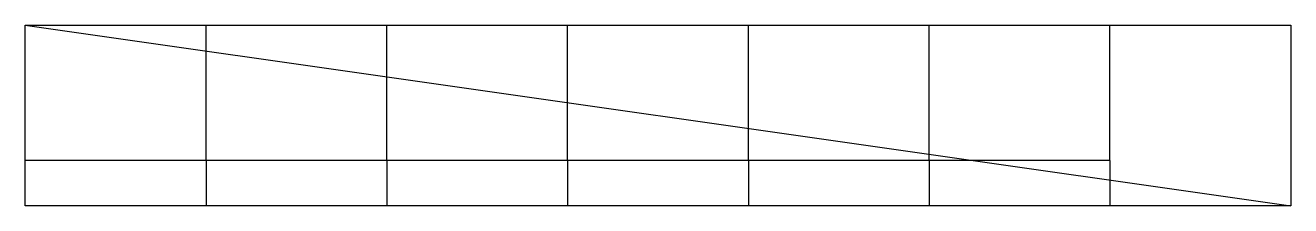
# Model space of a CAD drawing. Extents: x 0 to 1.4, y -0.05 to 0.15.
import ezdxf

# ---------------------------------------------------------------- set-up
doc = ezdxf.new("R2010")
doc.units = 0
doc.layers.add('P1_COLLE', color=7, linetype='CONTINUOUS')
doc.layers.add('P1_TUBICOL', color=7, linetype='CONTINUOUS')

msp = doc.modelspace()

# ---------------------------------------------------------------- linework, layer by layer
at = {"layer": 'P1_COLLE'}
msp.add_line((0, 0.15), (1.4, -0.05), dxfattribs=at)
msp.add_lwpolyline([(0, 0.15), (1.4, 0.15), (1.4, -0.05), (0, -0.05)], close=True, dxfattribs=at)
at = {"layer": 'P1_TUBICOL', "color": 1}
for p, q in [((0.2, 0), (0.2, 0.15)), ((0.4, 0), (0.4, 0.15)), ((0.6, 0), (0.6, 0.15)), ((0.8, 0), (0.8, 0.15)), ((1, 0), (1, 0.15)), ((1.2, 0), (1.2, 0.15)), ((0.2, 0), (0, 0)), ((0.4, 0), (0.2, 0)), ((0.2, 0), (0.2, -0.05)), ((0.6, 0), (0.4, 0)), ((0.6, 0), (0.4, 0)), ((0.4, 0), (0.4, -0.05)), ((0.8, 0), (0.6, 0)), ((0.6, 0), (0.6, -0.05)), ((1, 0), (0.8, 0)), ((0.8, 0), (0.8, -0.05)), ((1.2, 0), (1, 0)), ((1, 0), (1, -0.05)), ((1.2, 0), (1.2, -0.05))]:
    msp.add_line(p, q, dxfattribs=at)

doc.saveas('drawing.dxf')
